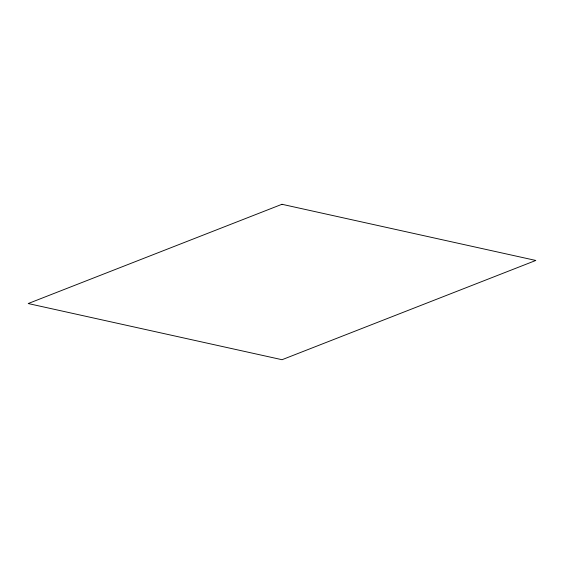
<?xml version="1.0" encoding="UTF-8"?>
<svg xmlns="http://www.w3.org/2000/svg" width="564" height="564" viewBox="0 0 564 564"><rect width="100%" height="100%" fill="white"/><g stroke="black" fill="none" stroke-linecap="round" stroke-linejoin="round"><path stroke-width="0.85" d="M281.965 204.288L28.2 303.545L282.035 359.712L535.8 260.455L281.965 204.288"/></g></svg>
